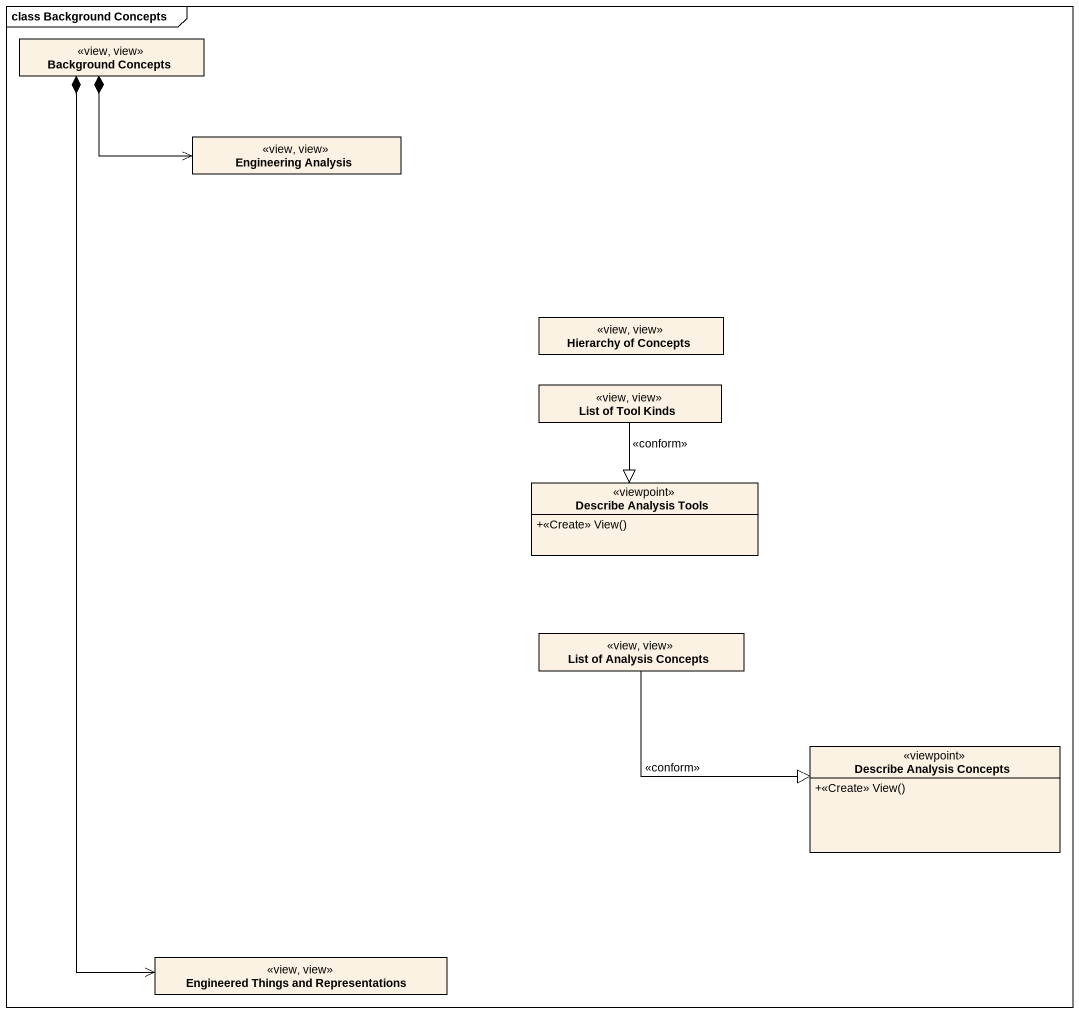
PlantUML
@startuml
mainframe class Background Concepts
hide circle
hide empty members
skinparam classAttributeIconSize 0
class "Background Concepts" as Background_Concepts <<view, view>>
class "Engineering Analysis" as Engineering_Analysis <<view, view>>
class "Hierarchy of Concepts" as Hierarchy_of_Concepts <<view, view>>
class "List of Tool Kinds" as List_of_Tool_Kinds <<view, view>>
class "Describe Analysis Tools" as Describe_Analysis_Tools <<viewpoint>> {
  +<<Create>> View()
}
class "List of Analysis Concepts" as List_of_Analysis_Concepts <<view, view>>
class "Describe Analysis Concepts" as Describe_Analysis_Concepts <<viewpoint>> {
  +<<Create>> View()
}
class "Engineered Things and Representations" as Engineered_Things_and <<view, view>>
Background_Concepts *-right-> Engineering_Analysis
Background_Concepts *--> Engineered_Things_and
List_of_Tool_Kinds --|> Describe_Analysis_Tools : <<conform>>
List_of_Analysis_Concepts -right-|> Describe_Analysis_Concepts : <<conform>>
@enduml
